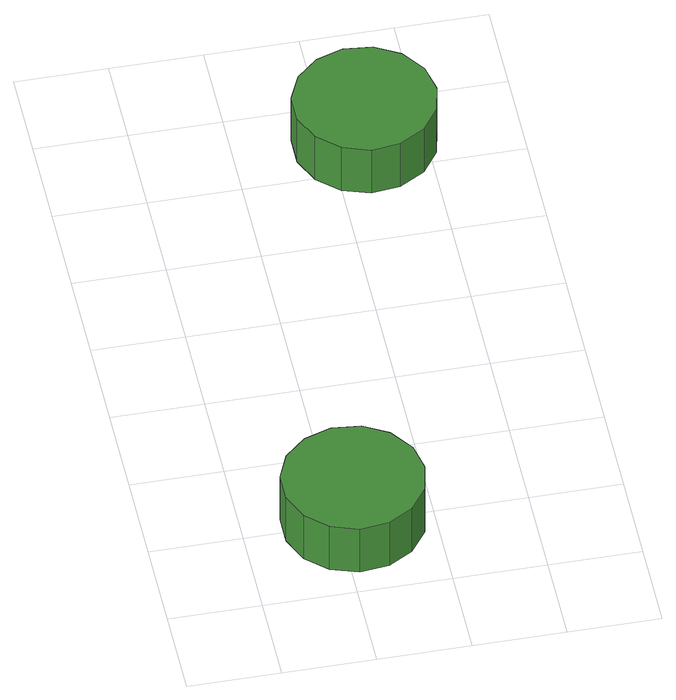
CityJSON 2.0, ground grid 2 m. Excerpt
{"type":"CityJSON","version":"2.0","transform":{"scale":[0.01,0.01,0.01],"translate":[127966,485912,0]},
"CityObjects":{
"tree1":{"type":"SolitaryVegetationObject","attributes":{"function":"something"},"geometry":[{"type":"MultiSurface","lod":"1","boundaries":[[[0,1,2,3,4,5,6,7,8,9,10,11,12,13,14]],[[15,16,17,18,19,20,21,22,23,24,25,26,27,28,29]],[[0,29,28,1]],[[1,28,27,2]],[[2,27,26,3]],[[3,26,25,4]],[[4,25,24,5]],[[5,24,23,6]],[[6,23,22,7]],[[7,22,21,8]],[[8,21,20,9]],[[9,20,19,10]],[[10,19,18,11]],[[11,18,17,12]],[[12,17,16,13]],[[13,16,15,14]],[[14,15,29,0]]]}]},
"tree2":{"type":"SolitaryVegetationObject","attributes":{"function":"something"},"geometry":[{"type":"MultiSurface","lod":"1","boundaries":[[[30,31,32,33,34,35,36,37,38,39,40,41,42,43,44]],[[45,46,47,48,49,50,51,52,53,54,55,56,57,58,59]],[[30,59,58,31]],[[31,58,57,32]],[[32,57,56,33]],[[33,56,55,34]],[[34,55,54,35]],[[35,54,53,36]],[[36,53,52,37]],[[37,52,51,38]],[[38,51,50,39]],[[39,50,49,40]],[[40,49,48,41]],[[41,48,47,42]],[[42,47,46,43]],[[43,46,45,44]],[[44,45,59,30]]]}]}
},
"vertices":[
[381,198,176],[368,260,176],[331,311,176],[277,342,176],[214,349,176],[154,329,176],[107,287,176],[82,230,176],[82,167,176],[107,109,176],[154,67,176],[214,47,176],[277,54,176],[331,85,176],[368,136,176],[368,136,51],[331,85,51],[277,54,51],[214,47,51],[154,67,51],[107,109,51],[82,167,51],[82,230,51],[107,287,51],[154,329,51],[214,349,51],[277,342,51],[331,311,51],[368,260,51],[381,198,51],
[626,1287,167],[613,1349,167],[576,1400,167],[521,1431,167],[458,1438,167],[399,1418,167],[352,1376,167],[326,1319,167],[326,1256,167],[352,1198,167],[399,1156,167],[458,1136,167],[521,1143,167],[576,1175,167],[613,1226,167],[613,1226,42],[576,1175,42],[521,1143,42],[458,1136,42],[399,1156,42],[352,1198,42],[326,1256,42],[326,1319,42],[352,1376,42],[399,1418,42],[458,1438,42],[521,1431,42],[576,1400,42],[613,1349,42],[626,1287,42]
]}
